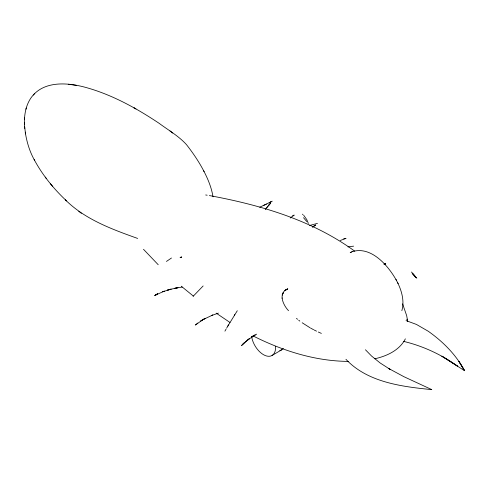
<?xml version="1.0" encoding="UTF-8"?>
<svg xmlns="http://www.w3.org/2000/svg" width="489" height="489" viewBox="0 0 489 489"><rect width="100%" height="100%" fill="white"/><g stroke="black" fill="none" stroke-linecap="round" stroke-linejoin="round"><path stroke-width="0.73" d="M204.096 171.645C199.182 162.042 193.088 153.088 186.45 144.603C178.674 136.021 168.295 130.105 159.023 123.246C136.651 108.332 112.739 95.062 86.742 87.702C68.319 82.458 43.258 80.184 30.85 98.081C24.89 106.92 23.741 118.081 24.798 128.448M288.534 310.704C283.779 305.766 278.62 295.448 285.246 290.203M282.037 298.308L282.061 297.917M282.226 295.026L283.455 292.373L282.239 294.836M24.499 119.469L24.591 117.959L24.548 118.686M25.96 109.181L26.265 108.026M401.854 310.668C404.617 301.151 401.756 290.943 397.465 282.324M224.916 331.157L226.052 329.176M226.615 328.198L228.534 324.892M227.837 326.09L237.293 310.729M234.427 315.167L234.763 314.635M405.369 338.846C399.501 350.332 386.823 356.078 374.825 358.792M265.246 209.61L269.751 204.066L266.786 207.581M268.595 205.392L270.484 203.308M269.543 204.304L269.305 204.561L270.643 203.131M193.112 296.34L203.149 285.949M241.639 345.497L246.731 340.68M241.67 345.46L244.054 342.936M33.228 95.08L34.78 93.466M291.089 217.183L290.215 217.966L294.201 215.074L292.801 215.826L293.345 215.472M242.77 344.207L249.231 338.791L247.495 340.13L255.111 334.959L251.768 337.019L253.357 336.047M197.8 323.04L195.392 325.044L202.654 319.837L200.728 320.967L205.154 318.425L203.51 319.348L212.776 315.026L211.26 315.619L218.449 313.119M352.813 251.248L352.3 251.646C372.257 245.411 390.381 268.009 398.144 283.669M312.709 227.012L314.121 226.004M312.691 227.024L313.645 226.346M312.783 226.963L313.914 226.15M166.431 261.45L171.474 258.015M313.718 226.285L315.729 224.952L314.519 225.753M157.311 293.987L154.634 295.649L157.629 293.828L155.349 295.154L164.341 291.132L162.599 291.786L171.132 289.14L169.824 289.464L177.984 287.691L174.75 288.302L176.083 288.052M253.4 336.016L256.639 334.158M272.055 355.472L281.792 349.751M351.518 251.933L350.197 252.697L352.569 251.438M285.973 289.775L287.801 288.724M272.263 201.199L259.757 207.202M269.867 202.464L271.022 201.878L270.668 202.055M340.173 240.515L346.041 238.381L343.669 238.821M266.432 204.127L263.803 205.349M180.129 257.495L181.615 257.049L180.294 257.446M180.233 257.465L181.498 257.08M317.477 223.375L309.629 225.478M169.121 289.671L167.22 290.203L168.436 289.867M176.486 287.978L182.22 287.086M384.366 264.115L385.491 263.956L384.537 264.084M353.608 246.156L347.942 246.884M383.896 264.158L385.222 264.023M384.397 264.097L385.748 264.005L384.171 264.091M348.743 361.395C315.289 361.255 282.55 350.809 252.886 335.833M68.271 84.249L76.522 85.373M205.68 194.97L207.165 195.209M209.402 195.563C260.46 204.97 312.294 220.184 354.733 251.175M403.498 341.359C422.948 345.986 441.365 354.568 457.612 366.194L441.873 356.163L464.55 370.717L458.963 361.493L464.55 370.717C456.078 354.714 442.948 341.634 428.26 331.255L416.463 324.445L406.041 320.595M137.647 238.436C111.541 229.109 84.065 219.096 64.328 198.791C52.415 187.281 41.962 174.151 34.132 159.518M318.308 332.025L321.365 333.388M314.195 330.026L316.53 331.175M310.564 328.076L313.59 329.702M134.554 108.179L134.004 107.88L135.985 108.974M309.959 327.722L302.184 322.758M216.175 313.131L229.983 322.459M169.964 130.942L172.684 132.977L171.896 132.385M302.404 214.158L302.984 214.598M78.741 211.285L81.376 213.314M193.363 296.083L181.272 286.218M296.438 318.363L297.569 319.28M298.706 320.191L299.836 321.108M66.608 200.942L65.324 199.72L65.642 200.032M365.442 349.763L371.585 356.065L380.179 362.997L390.051 369.342L388.492 368.388L403.902 376.695L431.805 389.623C401.805 386.671 367.557 382.355 345.937 359.299M411.469 272L416.811 278.235M143.491 249.298L158.216 264.732M412.196 273.235L416.225 277.691L414.562 275.888M412.808 273.889L414.69 275.875L412.27 273.32M303.681 215.239L306.762 219.573L308.388 223.442M303.51 217.691L306.792 221.572M50.532 183.864L52.616 186.358M45.288 177.128L46.357 178.552M34.462 160.135C29.603 151.511 26.748 141.883 25.251 132.134M203.54 170.557C207.898 178.803 211.529 187.574 213.015 196.829M395.962 279.36L396.652 280.717M402.594 303.865L406.665 315.637L407.698 321.352L407.019 319.25M407.105 319.244L407.698 321.352M25.526 133.894L24.639 126.749M24.468 122.708L24.505 124.316M275.545 346.353A17.115 9.927 60.2 0 1 265.081 355.479A17.115 9.927 60.2 0 1 251.578 336.328M283.327 348.443A17.115 9.927 60.2 0 1 279.806 350.479M285.888 289.891L284.879 290.515L287.575 289.017L285.888 289.891"/></g></svg>
